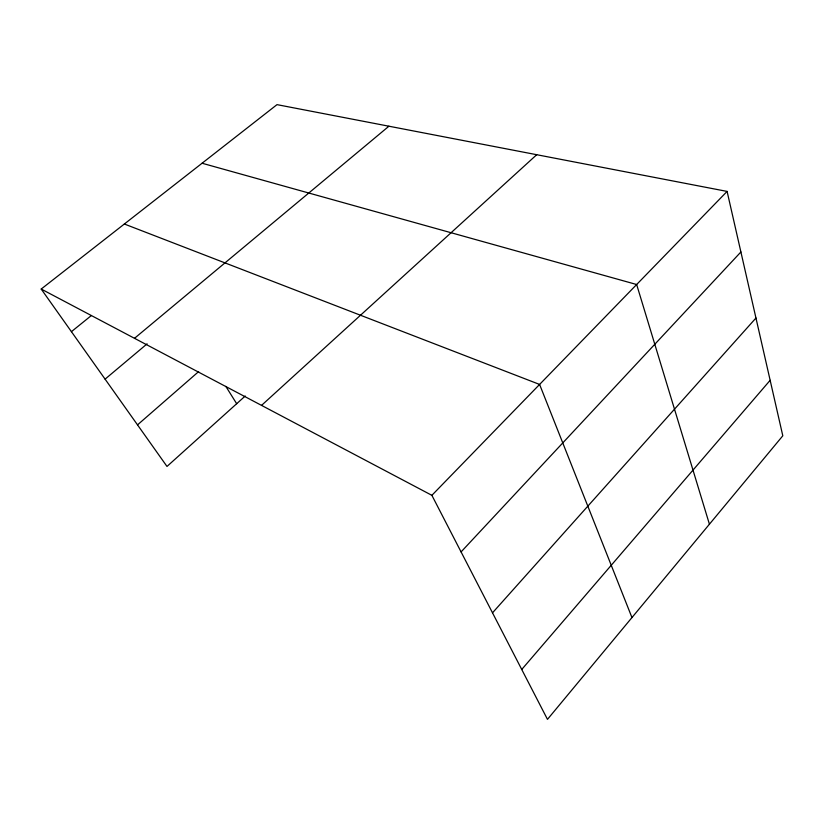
<?xml version="1.0" encoding="UTF-8"?>
<svg xmlns="http://www.w3.org/2000/svg" width="824" height="824" viewBox="0 0 824 824"><rect width="100%" height="100%" fill="white"/><g stroke="black" fill="none" stroke-linecap="round" stroke-linejoin="round"><path stroke-width="1.24" d="M521.736 669.479L770.152 380.286M492.505 612.829L755.958 318.023M461.079 551.915L740.9 251.979M431.879 495.327L727.098 191.415L782.8 435.793L547.476 719.362L431.879 495.327L41.2 289.049L277.008 104.638L727.098 191.415M261.538 405.387L536.712 154.716M245.233 396.014L166.994 466.446L41.2 289.049M137.515 424.875L198.625 371.614M105.091 379.143L147.094 343.845M134.508 338.314L388.918 126.216M71.42 331.67L91.382 315.52M202.076 163.234L636.653 284.517L709.423 524.208M124.362 224.015L539.596 384.437L631.957 617.567M225.838 386.384L236.673 403.719"/></g></svg>
